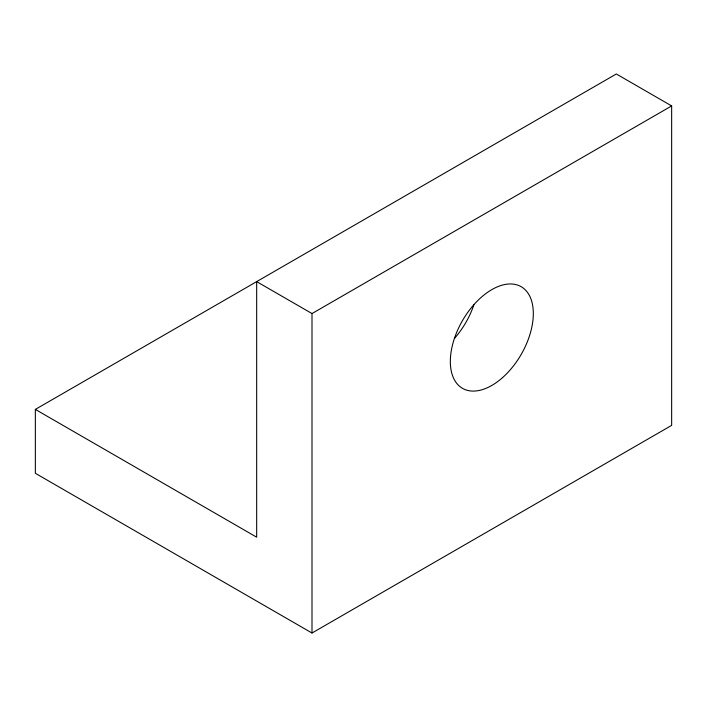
<?xml version="1.0" encoding="UTF-8"?>
<svg xmlns="http://www.w3.org/2000/svg" width="707" height="707" viewBox="0 0 707 707"><rect width="100%" height="100%" fill="white"/><g stroke="black" fill="none" stroke-linecap="round" stroke-linejoin="round"><path stroke-width="1.06" d="M35.35 409.406L616.318 73.979L671.65 105.926L671.65 425.375L311.999 633.021L35.35 473.292L35.35 409.406L256.668 537.187L256.668 281.625L311.999 313.563L671.65 105.926M311.999 313.563L311.999 633.021M473.876 304.805A58.69 33.883 -60 0 1 454.513 338.353M502.562 377.609A58.69 33.883 -60 0 0 521.174 286.706A58.69 33.883 -60 0 0 451.746 348.268A58.69 33.883 -60 0 0 502.562 377.609"/></g></svg>
